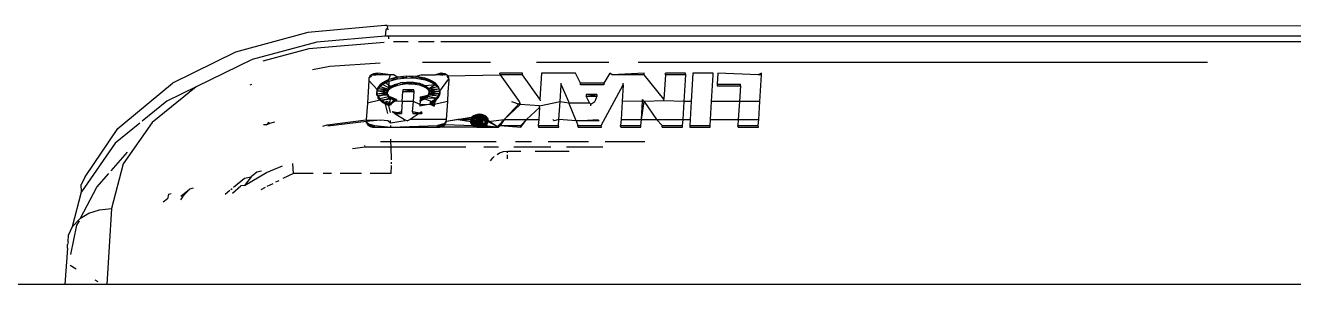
# Model space of a CAD drawing. Extents: x -4.2 to 4.2, y -5.7 to 5.7.
# Drawn here: x -1.42321 to -1.39938, y 3.98317 to 3.98804 of the extents above; entities that cross this region are included whole.
import ezdxf

# ---------------------------------------------------------------- set-up
doc = ezdxf.new("R2010")
doc.units = 0
doc.layers.get('0').update_dxf_attribs({"linetype": 'CONTINUOUS'})

msp = doc.modelspace()

# ---------------------------------------------------------------- linework, layer by layer
for p, q in [((-1.417901, 3.987905), (-1.41926, 3.987535)), ((-1.416456, 3.988036), (-1.417901, 3.987905)), ((-1.416448, 3.987832), (-1.417734, 3.987721)), ((-1.416411, 3.988037), (-1.416456, 3.988036)), ((-1.416437, 3.987956), (-1.416448, 3.987832)), ((-1.41638, 3.987832), (-1.416448, 3.987832)), ((-1.416397, 3.987987), (-1.416437, 3.987956)), ((-1.416397, 3.987987), (-1.416411, 3.988037)), ((-1.416411, 3.988037), (-1.38377, 3.988026)), ((-1.416393, 3.987956), (-1.416397, 3.987987)), ((-1.416376, 3.987782), (-1.41638, 3.987832)), ((-1.383792, 3.987832), (-1.41638, 3.987832)), ((-1.417734, 3.987721), (-1.418945, 3.987398)), ((-1.417884, 3.987595), (-1.418747, 3.987365)), ((-1.416469, 3.987716), (-1.417884, 3.987595)), ((-1.416013, 3.987725), (-1.416293, 3.987725)), ((-1.415524, 3.987725), (-1.415823, 3.987725)), ((-1.387571, 3.987725), (-1.415403, 3.987725)), ((-1.41926, 3.987535), (-1.42044, 3.986951)), ((-1.418945, 3.987398), (-1.42, 3.986885)), ((-1.415745, 3.987346), (-1.414471, 3.987346)), ((-1.413607, 3.987346), (-1.412244, 3.987346)), ((-1.411693, 3.987346), (-1.400995, 3.987346)), ((-1.417812, 3.987209), (-1.417486, 3.987273)), ((-1.417486, 3.987273), (-1.416542, 3.987333)), ((-1.416703, 3.987109), (-1.41673, 3.987087)), ((-1.416668, 3.987125), (-1.416703, 3.987109)), ((-1.416703, 3.987109), (-1.416627, 3.987105)), ((-1.416668, 3.987125), (-1.416586, 3.98714)), ((-1.416629, 3.987136), (-1.416668, 3.987125)), ((-1.416627, 3.987105), (-1.416668, 3.987125)), ((-1.416586, 3.98714), (-1.416629, 3.987136)), ((-1.416585, 3.987109), (-1.416629, 3.987136)), ((-1.416627, 3.987105), (-1.416629, 3.987136)), ((-1.416627, 3.987105), (-1.416586, 3.98714)), ((-1.416585, 3.987109), (-1.416627, 3.987105)), ((-1.416585, 3.987109), (-1.416586, 3.98714)), ((-1.416349, 3.987109), (-1.416586, 3.98714)), ((-1.416349, 3.987109), (-1.416585, 3.987109)), ((-1.416376, 3.98702), (-1.416349, 3.987109)), ((-1.416283, 3.987109), (-1.416349, 3.987109)), ((-1.416219, 3.987065), (-1.416283, 3.987109)), ((-1.415761, 3.987109), (-1.415864, 3.987078)), ((-1.415761, 3.987109), (-1.415501, 3.987109)), ((-1.415404, 3.98714), (-1.415501, 3.987109)), ((-1.415403, 3.987109), (-1.415501, 3.987109)), ((-1.415403, 3.987109), (-1.415404, 3.98714)), ((-1.415361, 3.987105), (-1.415404, 3.98714)), ((-1.415324, 3.987125), (-1.415404, 3.98714)), ((-1.415363, 3.987136), (-1.415404, 3.98714)), ((-1.415361, 3.987105), (-1.415404, 3.98714)), ((-1.415403, 3.987109), (-1.415361, 3.987105)), ((-1.415361, 3.987105), (-1.415403, 3.987109)), ((-1.415324, 3.987125), (-1.415363, 3.987136)), ((-1.41533, 3.987103), (-1.415363, 3.987136)), ((-1.415361, 3.987105), (-1.415363, 3.987136)), ((-1.415292, 3.987109), (-1.415361, 3.987105)), ((-1.415292, 3.987109), (-1.415324, 3.987125)), ((-1.415267, 3.987087), (-1.415292, 3.987109)), ((-1.415267, 3.987087), (-1.414288, 3.987109)), ((-1.41387, 3.98714), (-1.41429, 3.98714)), ((-1.414288, 3.987109), (-1.41429, 3.98714)), ((-1.413869, 3.987109), (-1.414288, 3.987109)), ((-1.414288, 3.987109), (-1.41393, 3.986605)), ((-1.413869, 3.987109), (-1.41387, 3.98714)), ((-1.41354, 3.986649), (-1.413869, 3.987109)), ((-1.41351, 3.98714), (-1.41354, 3.986649)), ((-1.412869, 3.98714), (-1.41351, 3.98714)), ((-1.412777, 3.986953), (-1.412869, 3.98714)), ((-1.412224, 3.98714), (-1.412338, 3.986953)), ((-1.412183, 3.987109), (-1.412224, 3.98714)), ((-1.411582, 3.98714), (-1.412183, 3.987109)), ((-1.41158, 3.987109), (-1.412183, 3.987109)), ((-1.41158, 3.987109), (-1.411582, 3.98714)), ((-1.411213, 3.986649), (-1.41158, 3.987109)), ((-1.411181, 3.987109), (-1.411213, 3.986649)), ((-1.410802, 3.98714), (-1.411183, 3.98714)), ((-1.411181, 3.987109), (-1.411183, 3.98714)), ((-1.4108, 3.987109), (-1.411181, 3.987109)), ((-1.410831, 3.986605), (-1.4108, 3.987109)), ((-1.4108, 3.987109), (-1.410802, 3.98714)), ((-1.410665, 3.98714), (-1.410697, 3.986605)), ((-1.410283, 3.98714), (-1.410665, 3.98714)), ((-1.410316, 3.986605), (-1.410282, 3.987109)), ((-1.410282, 3.987109), (-1.410283, 3.98714)), ((-1.410198, 3.98714), (-1.41021, 3.986934)), ((-1.409437, 3.987109), (-1.410198, 3.98714)), ((-1.409378, 3.98714), (-1.409437, 3.987109)), ((-1.409376, 3.987109), (-1.409437, 3.987109)), ((-1.409407, 3.986605), (-1.409376, 3.987109)), ((-1.409376, 3.987109), (-1.409378, 3.98714)), ((-1.42136, 3.986193), (-1.42044, 3.986951)), ((-1.42, 3.986885), (-1.420827, 3.986215)), ((-1.42, 3.986885), (-1.420551, 3.986611)), ((-1.418984, 3.986922), (-1.418955, 3.986932)), ((-1.416753, 3.987003), (-1.416779, 3.986574)), ((-1.416748, 3.987061), (-1.416755, 3.987034)), ((-1.416755, 3.987034), (-1.416753, 3.987003)), ((-1.4166, 3.986832), (-1.416753, 3.987003)), ((-1.41673, 3.987087), (-1.416748, 3.987061)), ((-1.416701, 3.987078), (-1.416748, 3.987061)), ((-1.416746, 3.98703), (-1.416748, 3.987061)), ((-1.416701, 3.987078), (-1.41673, 3.987087)), ((-1.416728, 3.987056), (-1.41673, 3.987087)), ((-1.416579, 3.986875), (-1.4166, 3.986832)), ((-1.416546, 3.986916), (-1.416579, 3.986875)), ((-1.416544, 3.986885), (-1.416579, 3.986875)), ((-1.416578, 3.986844), (-1.416579, 3.986875)), ((-1.416578, 3.986844), (-1.416544, 3.986885)), ((-1.4165, 3.986955), (-1.416546, 3.986916)), ((-1.416498, 3.986924), (-1.416546, 3.986916)), ((-1.416544, 3.986885), (-1.416546, 3.986916)), ((-1.416544, 3.986885), (-1.416498, 3.986924)), ((-1.416396, 3.986836), (-1.416544, 3.986885)), ((-1.416443, 3.98699), (-1.4165, 3.986955)), ((-1.416441, 3.986959), (-1.4165, 3.986955)), ((-1.416498, 3.986924), (-1.4165, 3.986955)), ((-1.416498, 3.986924), (-1.416441, 3.986959)), ((-1.416376, 3.986862), (-1.416498, 3.986924)), ((-1.416376, 3.98702), (-1.416443, 3.98699)), ((-1.416441, 3.986959), (-1.416443, 3.98699)), ((-1.416374, 3.986989), (-1.416443, 3.98699)), ((-1.416441, 3.986959), (-1.416374, 3.986989)), ((-1.416347, 3.986887), (-1.416441, 3.986959)), ((-1.416219, 3.987065), (-1.416376, 3.98702)), ((-1.416217, 3.987034), (-1.416376, 3.98702)), ((-1.416374, 3.986989), (-1.416376, 3.98702)), ((-1.416374, 3.986989), (-1.416376, 3.98702)), ((-1.416376, 3.986862), (-1.416374, 3.986989)), ((-1.416376, 3.986862), (-1.416347, 3.986887)), ((-1.416308, 3.986878), (-1.416376, 3.986862)), ((-1.416374, 3.986989), (-1.416217, 3.987034)), ((-1.416374, 3.986831), (-1.416347, 3.986887)), ((-1.416347, 3.986887), (-1.41631, 3.986909)), ((-1.416308, 3.986878), (-1.416347, 3.986887)), ((-1.416345, 3.986856), (-1.416347, 3.986887)), ((-1.416345, 3.986856), (-1.41631, 3.986909)), ((-1.416345, 3.986856), (-1.416308, 3.986878)), ((-1.41631, 3.986909), (-1.416266, 3.986929)), ((-1.416308, 3.986878), (-1.41631, 3.986909)), ((-1.416308, 3.986878), (-1.416266, 3.986929)), ((-1.416264, 3.986898), (-1.416308, 3.986878)), ((-1.416308, 3.986878), (-1.416264, 3.986898)), ((-1.416266, 3.986929), (-1.416161, 3.986958)), ((-1.416264, 3.986898), (-1.416266, 3.986929)), ((-1.416264, 3.986898), (-1.416207, 3.986931)), ((-1.416264, 3.986898), (-1.416159, 3.986927)), ((-1.416043, 3.987085), (-1.416219, 3.987065)), ((-1.416217, 3.987034), (-1.416219, 3.987065)), ((-1.416041, 3.987054), (-1.416219, 3.987065)), ((-1.416217, 3.987034), (-1.416041, 3.987054)), ((-1.416161, 3.986958), (-1.416042, 3.986972)), ((-1.415921, 3.986969), (-1.416161, 3.986958)), ((-1.416072, 3.986937), (-1.416161, 3.986958)), ((-1.416159, 3.986927), (-1.416072, 3.986937)), ((-1.416084, 3.986956), (-1.416042, 3.986972)), ((-1.416008, 3.98694), (-1.416072, 3.986937)), ((-1.415864, 3.987078), (-1.416043, 3.987085)), ((-1.416041, 3.987054), (-1.416043, 3.987085)), ((-1.415863, 3.987048), (-1.416043, 3.987085)), ((-1.416042, 3.986972), (-1.415921, 3.986969)), ((-1.416041, 3.987054), (-1.415863, 3.987048)), ((-1.416008, 3.98694), (-1.415919, 3.986938)), ((-1.415986, 3.986953), (-1.415921, 3.986969)), ((-1.415921, 3.986969), (-1.415808, 3.986949)), ((-1.415808, 3.986949), (-1.415919, 3.986938)), ((-1.415919, 3.986938), (-1.415808, 3.986949)), ((-1.415919, 3.986938), (-1.415806, 3.986918)), ((-1.4157, 3.987046), (-1.415864, 3.987078)), ((-1.415863, 3.987048), (-1.415864, 3.987078)), ((-1.415698, 3.987015), (-1.415864, 3.987078)), ((-1.415863, 3.987048), (-1.415698, 3.987015)), ((-1.415808, 3.986949), (-1.415759, 3.986934)), ((-1.415806, 3.986918), (-1.415808, 3.986949)), ((-1.415806, 3.986918), (-1.415759, 3.986934)), ((-1.415806, 3.986918), (-1.415759, 3.986934)), ((-1.415806, 3.986918), (-1.415757, 3.986903)), ((-1.415759, 3.986934), (-1.415715, 3.986915)), ((-1.415759, 3.986934), (-1.415713, 3.986884)), ((-1.415757, 3.986903), (-1.415759, 3.986934)), ((-1.415757, 3.986903), (-1.415509, 3.986925)), ((-1.415757, 3.986903), (-1.415715, 3.986915)), ((-1.415757, 3.986903), (-1.415713, 3.986884)), ((-1.415715, 3.986915), (-1.415679, 3.986893)), ((-1.415713, 3.986884), (-1.415715, 3.986915)), ((-1.415713, 3.986884), (-1.415679, 3.986893)), ((-1.415713, 3.986884), (-1.415677, 3.986863)), ((-1.415713, 3.986884), (-1.415677, 3.986863)), ((-1.415627, 3.987021), (-1.4157, 3.987046)), ((-1.415698, 3.987015), (-1.4157, 3.987046)), ((-1.415625, 3.98699), (-1.4157, 3.987046)), ((-1.415698, 3.987015), (-1.415625, 3.98699)), ((-1.415679, 3.986893), (-1.41565, 3.986869)), ((-1.415677, 3.986863), (-1.415679, 3.986893)), ((-1.415677, 3.986863), (-1.41565, 3.986869)), ((-1.415677, 3.986863), (-1.415631, 3.986843)), ((-1.415677, 3.986863), (-1.415649, 3.986839)), ((-1.41565, 3.986869), (-1.415631, 3.986843)), ((-1.415649, 3.986839), (-1.41565, 3.986869)), ((-1.415631, 3.986843), (-1.415509, 3.986925)), ((-1.415631, 3.986843), (-1.415467, 3.986887)), ((-1.415564, 3.986991), (-1.415627, 3.987021)), ((-1.415625, 3.98699), (-1.415627, 3.987021)), ((-1.415562, 3.98696), (-1.415627, 3.987021)), ((-1.415625, 3.98699), (-1.415562, 3.98696)), ((-1.41551, 3.986956), (-1.415564, 3.986991)), ((-1.415562, 3.98696), (-1.415564, 3.986991)), ((-1.415509, 3.986925), (-1.415564, 3.986991)), ((-1.415562, 3.98696), (-1.415509, 3.986925)), ((-1.415469, 3.986917), (-1.41551, 3.986956)), ((-1.415509, 3.986925), (-1.41551, 3.986956)), ((-1.415467, 3.986887), (-1.41551, 3.986956)), ((-1.415509, 3.986925), (-1.415467, 3.986887)), ((-1.41544, 3.986876), (-1.415469, 3.986917)), ((-1.415467, 3.986887), (-1.415469, 3.986917)), ((-1.415438, 3.986845), (-1.415469, 3.986917)), ((-1.415467, 3.986887), (-1.415438, 3.986845)), ((-1.415438, 3.986845), (-1.41544, 3.986876)), ((-1.415438, 3.986845), (-1.41544, 3.986876)), ((-1.415422, 3.986802), (-1.41544, 3.986876)), ((-1.415422, 3.986802), (-1.415249, 3.987034)), ((-1.415265, 3.987056), (-1.41528, 3.987085)), ((-1.415253, 3.987061), (-1.415267, 3.987087)), ((-1.415251, 3.98703), (-1.415267, 3.987087)), ((-1.415265, 3.987056), (-1.415267, 3.987087)), ((-1.415262, 3.986791), (-1.415247, 3.987003)), ((-1.415249, 3.987034), (-1.415253, 3.987061)), ((-1.415247, 3.987003), (-1.415253, 3.987061)), ((-1.415251, 3.98703), (-1.415253, 3.987061)), ((-1.415247, 3.987003), (-1.415249, 3.987034)), ((-1.413162, 3.986605), (-1.413139, 3.986921)), ((-1.413139, 3.986921), (-1.413141, 3.986952)), ((-1.413139, 3.986921), (-1.413004, 3.986605)), ((-1.412338, 3.986953), (-1.412777, 3.986953)), ((-1.412775, 3.986922), (-1.412777, 3.986953)), ((-1.412337, 3.986922), (-1.412775, 3.986922)), ((-1.412387, 3.986155), (-1.411974, 3.986921)), ((-1.412338, 3.986953), (-1.412337, 3.986922)), ((-1.411974, 3.986921), (-1.411993, 3.986605)), ((-1.411974, 3.986921), (-1.411975, 3.986952)), ((-1.41021, 3.986934), (-1.409772, 3.986934)), ((-1.41021, 3.986934), (-1.410208, 3.986904)), ((-1.410208, 3.986904), (-1.40977, 3.986904)), ((-1.40977, 3.986904), (-1.409792, 3.986605)), ((-1.40977, 3.986904), (-1.409772, 3.986934)), ((-1.416546, 3.98663), (-1.416779, 3.986574)), ((-1.416606, 3.986757), (-1.416607, 3.986787)), ((-1.416607, 3.986787), (-1.416601, 3.986744)), ((-1.416601, 3.986744), (-1.416598, 3.986801)), ((-1.416405, 3.986778), (-1.416601, 3.986744)), ((-1.416407, 3.986751), (-1.416601, 3.986744)), ((-1.416601, 3.986744), (-1.416581, 3.986701)), ((-1.416599, 3.986713), (-1.416601, 3.986744)), ((-1.416578, 3.986844), (-1.4166, 3.986832)), ((-1.4166, 3.986832), (-1.416598, 3.986801)), ((-1.416598, 3.986801), (-1.4166, 3.986832)), ((-1.4164, 3.986724), (-1.416599, 3.986713)), ((-1.416598, 3.986801), (-1.416578, 3.986844)), ((-1.416394, 3.986805), (-1.416598, 3.986801)), ((-1.416405, 3.986778), (-1.416598, 3.986801)), ((-1.416407, 3.986751), (-1.416581, 3.986701)), ((-1.416581, 3.986701), (-1.416548, 3.98666)), ((-1.416579, 3.98667), (-1.416581, 3.986701)), ((-1.416579, 3.98667), (-1.416581, 3.986701)), ((-1.416546, 3.98663), (-1.416579, 3.98667)), ((-1.416548, 3.98666), (-1.416579, 3.98667)), ((-1.416579, 3.98667), (-1.416548, 3.98666)), ((-1.416394, 3.986805), (-1.416578, 3.986844)), ((-1.416374, 3.986831), (-1.416578, 3.986844)), ((-1.416383, 3.986697), (-1.416548, 3.98666)), ((-1.416548, 3.98666), (-1.416503, 3.986623)), ((-1.416546, 3.98663), (-1.416548, 3.98666)), ((-1.416323, 3.98665), (-1.416546, 3.98663)), ((-1.416501, 3.986592), (-1.416546, 3.98663)), ((-1.416503, 3.986623), (-1.416546, 3.98663)), ((-1.416546, 3.98663), (-1.416503, 3.986623)), ((-1.416357, 3.986673), (-1.416503, 3.986623)), ((-1.416407, 3.986751), (-1.416409, 3.986781)), ((-1.4164, 3.986724), (-1.416409, 3.986781)), ((-1.416405, 3.986778), (-1.416407, 3.986809)), ((-1.416407, 3.986751), (-1.416407, 3.986809)), ((-1.416407, 3.986751), (-1.416405, 3.986778)), ((-1.416407, 3.986751), (-1.416405, 3.986778)), ((-1.416385, 3.986728), (-1.416407, 3.986751)), ((-1.416383, 3.986697), (-1.416407, 3.986751)), ((-1.4164, 3.986724), (-1.416407, 3.986751)), ((-1.416405, 3.986778), (-1.416396, 3.986836)), ((-1.416405, 3.986778), (-1.416394, 3.986805)), ((-1.416405, 3.986778), (-1.416394, 3.986805)), ((-1.4164, 3.986724), (-1.416402, 3.986754)), ((-1.416383, 3.986697), (-1.416402, 3.986754)), ((-1.416383, 3.986697), (-1.4164, 3.986724)), ((-1.416396, 3.986836), (-1.416376, 3.986862)), ((-1.416345, 3.986856), (-1.416396, 3.986836)), ((-1.416394, 3.986805), (-1.416396, 3.986836)), ((-1.416394, 3.986805), (-1.416396, 3.986836)), ((-1.416394, 3.986805), (-1.416376, 3.986862)), ((-1.416394, 3.986805), (-1.416374, 3.986831)), ((-1.416383, 3.986697), (-1.416385, 3.986728)), ((-1.416383, 3.986697), (-1.416385, 3.986728)), ((-1.416357, 3.986673), (-1.416385, 3.986728)), ((-1.416325, 3.986681), (-1.416383, 3.986697)), ((-1.41635, 3.98663), (-1.416383, 3.986697)), ((-1.416357, 3.986673), (-1.416383, 3.986697)), ((-1.41638, 3.986561), (-1.41635, 3.98663)), ((-1.416379, 3.98653), (-1.416236, 3.986645)), ((-1.416374, 3.986831), (-1.416376, 3.986862)), ((-1.416374, 3.986831), (-1.416345, 3.986856)), ((-1.416357, 3.986673), (-1.416359, 3.986703)), ((-1.416323, 3.98665), (-1.416359, 3.986703)), ((-1.416323, 3.98665), (-1.416357, 3.986673)), ((-1.416284, 3.986661), (-1.416325, 3.986681)), ((-1.416323, 3.98665), (-1.416325, 3.986681)), ((-1.416282, 3.986631), (-1.416325, 3.986681)), ((-1.416282, 3.986631), (-1.416323, 3.98665)), ((-1.416304, 3.986605), (-1.416282, 3.986631)), ((-1.416236, 3.986645), (-1.416284, 3.986661)), ((-1.416282, 3.986631), (-1.416284, 3.986661)), ((-1.416234, 3.986614), (-1.416284, 3.986661)), ((-1.416282, 3.986631), (-1.416236, 3.986645)), ((-1.416234, 3.986614), (-1.416282, 3.986631)), ((-1.416236, 3.986645), (-1.416234, 3.986614)), ((-1.416128, 3.986605), (-1.416116, 3.986796)), ((-1.416118, 3.986827), (-1.416116, 3.986796)), ((-1.415906, 3.986827), (-1.416118, 3.986827)), ((-1.415904, 3.986796), (-1.416118, 3.986827)), ((-1.416116, 3.986796), (-1.415904, 3.986796)), ((-1.415916, 3.986605), (-1.415904, 3.986796)), ((-1.415904, 3.986796), (-1.415906, 3.986827)), ((-1.41579, 3.986605), (-1.415786, 3.986657)), ((-1.415746, 3.986636), (-1.41579, 3.986605)), ((-1.415788, 3.986688), (-1.415626, 3.986731)), ((-1.415671, 3.98671), (-1.415788, 3.986688)), ((-1.415788, 3.986688), (-1.415786, 3.986657)), ((-1.415788, 3.986688), (-1.415746, 3.986636)), ((-1.415746, 3.986636), (-1.415788, 3.986688)), ((-1.415748, 3.986667), (-1.415788, 3.986688)), ((-1.415706, 3.986687), (-1.415788, 3.986688)), ((-1.415786, 3.986657), (-1.415746, 3.986636)), ((-1.415706, 3.986687), (-1.415748, 3.986667)), ((-1.415746, 3.986636), (-1.415748, 3.986667)), ((-1.415704, 3.986656), (-1.415748, 3.986667)), ((-1.415746, 3.986636), (-1.415704, 3.986656)), ((-1.415704, 3.986656), (-1.415746, 3.986636)), ((-1.415671, 3.98671), (-1.415706, 3.986687)), ((-1.415704, 3.986656), (-1.415706, 3.986687)), ((-1.415669, 3.986679), (-1.415706, 3.986687)), ((-1.415669, 3.986679), (-1.415704, 3.986656)), ((-1.415704, 3.986656), (-1.415542, 3.986593)), ((-1.415645, 3.986735), (-1.415671, 3.98671)), ((-1.415669, 3.986679), (-1.415671, 3.98671)), ((-1.415643, 3.986705), (-1.415671, 3.98671)), ((-1.415643, 3.986705), (-1.415669, 3.986679)), ((-1.415669, 3.986679), (-1.415455, 3.986672)), ((-1.415649, 3.986839), (-1.415438, 3.986845)), ((-1.415649, 3.986839), (-1.415629, 3.986813)), ((-1.415643, 3.986705), (-1.415645, 3.986735)), ((-1.415626, 3.986731), (-1.415643, 3.986705)), ((-1.415643, 3.986705), (-1.415455, 3.986672)), ((-1.415631, 3.986843), (-1.415629, 3.986813)), ((-1.415629, 3.986813), (-1.415631, 3.986843)), ((-1.415629, 3.986813), (-1.415438, 3.986845)), ((-1.415629, 3.986813), (-1.415422, 3.986802)), ((-1.415629, 3.986813), (-1.415618, 3.986786)), ((-1.415629, 3.986813), (-1.415618, 3.986786)), ((-1.415618, 3.986786), (-1.415627, 3.986762)), ((-1.415627, 3.986762), (-1.415626, 3.986731)), ((-1.415626, 3.986731), (-1.415627, 3.986762)), ((-1.415626, 3.986731), (-1.415419, 3.986758)), ((-1.415617, 3.986758), (-1.415626, 3.986731)), ((-1.415626, 3.986731), (-1.415431, 3.986714)), ((-1.415618, 3.986786), (-1.41562, 3.986817)), ((-1.415617, 3.986758), (-1.415619, 3.986789)), ((-1.415618, 3.986786), (-1.415422, 3.986802)), ((-1.415618, 3.986786), (-1.415419, 3.986758)), ((-1.415618, 3.986786), (-1.415617, 3.986758)), ((-1.415617, 3.986758), (-1.415419, 3.986758)), ((-1.415604, 3.98659), (-1.415544, 3.986624)), ((-1.415602, 3.98656), (-1.415544, 3.986624)), ((-1.415544, 3.986624), (-1.415495, 3.986662)), ((-1.415542, 3.986593), (-1.415544, 3.986624)), ((-1.415544, 3.986624), (-1.415526, 3.986549)), ((-1.415542, 3.986593), (-1.415495, 3.986662)), ((-1.415493, 3.986631), (-1.415542, 3.986593)), ((-1.415495, 3.986662), (-1.415526, 3.986549)), ((-1.415493, 3.986631), (-1.415501, 3.986605)), ((-1.415495, 3.986662), (-1.415457, 3.986702)), ((-1.415493, 3.986631), (-1.415495, 3.986662)), ((-1.415493, 3.986631), (-1.415457, 3.986702)), ((-1.415455, 3.986672), (-1.415493, 3.986631)), ((-1.415457, 3.986702), (-1.415419, 3.986758)), ((-1.415457, 3.986702), (-1.415455, 3.986672)), ((-1.415455, 3.986672), (-1.415457, 3.986702)), ((-1.415455, 3.986672), (-1.415433, 3.986745)), ((-1.415431, 3.986714), (-1.415455, 3.986672)), ((-1.415438, 3.986845), (-1.415422, 3.986802)), ((-1.415433, 3.986745), (-1.415421, 3.986789)), ((-1.415431, 3.986714), (-1.415433, 3.986745)), ((-1.415431, 3.986714), (-1.415421, 3.986789)), ((-1.415419, 3.986758), (-1.415431, 3.986714)), ((-1.415422, 3.986802), (-1.415424, 3.986833)), ((-1.415419, 3.986758), (-1.415424, 3.986833)), ((-1.415422, 3.986802), (-1.415419, 3.986758)), ((-1.415419, 3.986758), (-1.415421, 3.986789)), ((-1.415271, 3.986605), (-1.415262, 3.986791)), ((-1.41354, 3.986649), (-1.413538, 3.986618)), ((-1.412671, 3.986737), (-1.412669, 3.986706)), ((-1.412471, 3.986737), (-1.412671, 3.986737)), ((-1.41247, 3.986706), (-1.412671, 3.986737)), ((-1.412669, 3.986706), (-1.41247, 3.986706)), ((-1.412607, 3.98658), (-1.412669, 3.986706)), ((-1.41247, 3.986706), (-1.412509, 3.986605)), ((-1.412471, 3.986737), (-1.41247, 3.986706)), ((-1.411611, 3.986615), (-1.411613, 3.986646)), ((-1.411582, 3.986605), (-1.411613, 3.986646)), ((-1.411211, 3.986618), (-1.411213, 3.986649)), ((-1.420551, 3.986611), (-1.42101, 3.986239)), ((-1.416779, 3.986574), (-1.416802, 3.986261)), ((-1.416503, 3.986623), (-1.416447, 3.986589)), ((-1.416501, 3.986592), (-1.416503, 3.986623)), ((-1.416445, 3.986559), (-1.416501, 3.986592)), ((-1.416447, 3.986589), (-1.416501, 3.986592)), ((-1.416501, 3.986592), (-1.416447, 3.986589)), ((-1.416417, 3.986605), (-1.416447, 3.986589)), ((-1.416447, 3.986589), (-1.41638, 3.986561)), ((-1.416445, 3.986559), (-1.416447, 3.986589)), ((-1.416417, 3.986605), (-1.416445, 3.986559)), ((-1.416445, 3.986559), (-1.41638, 3.986561)), ((-1.416379, 3.98653), (-1.416445, 3.986559)), ((-1.416445, 3.986559), (-1.416403, 3.986384)), ((-1.41635, 3.986579), (-1.416417, 3.986605)), ((-1.41638, 3.986561), (-1.41635, 3.986579)), ((-1.416379, 3.98653), (-1.41638, 3.986561)), ((-1.41638, 3.986561), (-1.416379, 3.98653)), ((-1.416349, 3.986547), (-1.416379, 3.98653)), ((-1.416347, 3.986401), (-1.416379, 3.98653)), ((-1.41635, 3.986579), (-1.416304, 3.986605)), ((-1.416304, 3.986605), (-1.416349, 3.986547)), ((-1.416264, 3.986381), (-1.416313, 3.986411)), ((-1.416141, 3.986381), (-1.416313, 3.986411)), ((-1.416234, 3.986614), (-1.416304, 3.986605)), ((-1.416143, 3.986411), (-1.416264, 3.986381)), ((-1.416128, 3.986605), (-1.416234, 3.986614)), ((-1.416128, 3.986605), (-1.416143, 3.986411)), ((-1.416143, 3.986411), (-1.416141, 3.986381)), ((-1.415916, 3.986605), (-1.416128, 3.986605)), ((-1.415931, 3.986411), (-1.415916, 3.986605)), ((-1.415931, 3.986411), (-1.41593, 3.986381)), ((-1.41581, 3.986381), (-1.415931, 3.986411)), ((-1.41576, 3.986381), (-1.415931, 3.986411)), ((-1.415797, 3.986549), (-1.415916, 3.986605)), ((-1.415762, 3.986411), (-1.41581, 3.986381)), ((-1.41579, 3.986605), (-1.415797, 3.986549)), ((-1.415797, 3.986549), (-1.415602, 3.98656)), ((-1.415797, 3.986549), (-1.415795, 3.986518)), ((-1.415602, 3.98656), (-1.415795, 3.986518)), ((-1.415762, 3.986411), (-1.41576, 3.986381)), ((-1.415524, 3.986518), (-1.415604, 3.98659)), ((-1.415604, 3.98659), (-1.415602, 3.98656)), ((-1.415526, 3.986549), (-1.415604, 3.98659)), ((-1.415542, 3.986593), (-1.415602, 3.98656)), ((-1.415602, 3.98656), (-1.415524, 3.986518)), ((-1.415602, 3.98656), (-1.415526, 3.986549)), ((-1.415501, 3.986605), (-1.415542, 3.986593)), ((-1.415542, 3.986593), (-1.415526, 3.986549)), ((-1.415271, 3.986605), (-1.415526, 3.986549)), ((-1.415526, 3.986549), (-1.415524, 3.986518)), ((-1.415292, 3.986267), (-1.415271, 3.986605)), ((-1.413915, 3.986582), (-1.414212, 3.986267)), ((-1.413913, 3.986551), (-1.414212, 3.986267)), ((-1.414071, 3.986605), (-1.413913, 3.986551)), ((-1.41393, 3.986605), (-1.413915, 3.986582)), ((-1.413915, 3.986582), (-1.413913, 3.986551)), ((-1.413548, 3.986527), (-1.413913, 3.986551)), ((-1.413792, 3.986267), (-1.41355, 3.986492)), ((-1.41355, 3.986492), (-1.413563, 3.986267)), ((-1.41355, 3.986492), (-1.413548, 3.986527)), ((-1.413548, 3.986527), (-1.413162, 3.986605)), ((-1.413182, 3.986267), (-1.413162, 3.986605)), ((-1.413162, 3.986605), (-1.412994, 3.98658)), ((-1.413004, 3.986605), (-1.412994, 3.98658)), ((-1.412994, 3.98658), (-1.412607, 3.98658)), ((-1.41286, 3.986242), (-1.412994, 3.98658)), ((-1.412607, 3.98658), (-1.412582, 3.986557)), ((-1.412582, 3.986557), (-1.412509, 3.986605)), ((-1.41258, 3.986526), (-1.412582, 3.986557)), ((-1.411993, 3.986605), (-1.412013, 3.986267)), ((-1.411611, 3.986615), (-1.411993, 3.986605)), ((-1.411632, 3.986267), (-1.411611, 3.986615)), ((-1.411632, 3.986267), (-1.411582, 3.986605)), ((-1.411582, 3.986605), (-1.411611, 3.986615)), ((-1.411211, 3.986618), (-1.411582, 3.986605)), ((-1.411582, 3.986605), (-1.411349, 3.986267)), ((-1.410831, 3.986605), (-1.411211, 3.986618)), ((-1.410851, 3.986267), (-1.410831, 3.986605)), ((-1.410697, 3.986605), (-1.410831, 3.986605)), ((-1.410697, 3.986605), (-1.410718, 3.986267)), ((-1.410336, 3.986267), (-1.410316, 3.986605)), ((-1.409792, 3.986605), (-1.410316, 3.986605)), ((-1.409792, 3.986605), (-1.409812, 3.986267)), ((-1.409407, 3.986605), (-1.409792, 3.986605)), ((-1.409427, 3.986267), (-1.409407, 3.986605)), ((-1.421054, 3.986203), (-1.421523, 3.985823)), ((-1.421469, 3.986098), (-1.42136, 3.986193)), ((-1.420827, 3.986215), (-1.421368, 3.985436)), ((-1.418676, 3.98617), (-1.418736, 3.986171)), ((-1.418635, 3.98622), (-1.418676, 3.98617)), ((-1.418676, 3.98617), (-1.418617, 3.986198)), ((-1.418617, 3.986198), (-1.418522, 3.986224)), ((-1.417621, 3.986147), (-1.417538, 3.986169)), ((-1.417538, 3.986169), (-1.416802, 3.986261)), ((-1.416798, 3.986233), (-1.417525, 3.986145)), ((-1.416802, 3.986261), (-1.416798, 3.986233)), ((-1.416802, 3.986261), (-1.416535, 3.986255)), ((-1.416535, 3.986255), (-1.416798, 3.986233)), ((-1.416798, 3.986233), (-1.416784, 3.986208)), ((-1.416796, 3.986202), (-1.416798, 3.986233)), ((-1.416784, 3.986208), (-1.416782, 3.986177)), ((-1.416784, 3.986208), (-1.416757, 3.986155)), ((-1.416784, 3.986208), (-1.416759, 3.986186)), ((-1.416782, 3.986177), (-1.416784, 3.986208)), ((-1.416782, 3.986177), (-1.416757, 3.986155)), ((-1.416759, 3.986186), (-1.416646, 3.986155)), ((-1.416759, 3.986186), (-1.416727, 3.986169)), ((-1.416757, 3.986155), (-1.416759, 3.986186)), ((-1.416757, 3.986155), (-1.416727, 3.986169)), ((-1.416757, 3.986155), (-1.416725, 3.986138)), ((-1.416727, 3.986169), (-1.416646, 3.986155)), ((-1.416727, 3.986169), (-1.416688, 3.986158)), ((-1.416725, 3.986138), (-1.416727, 3.986169)), ((-1.416725, 3.986138), (-1.416688, 3.986158)), ((-1.416688, 3.986158), (-1.416646, 3.986155)), ((-1.416686, 3.986127), (-1.416688, 3.986158)), ((-1.416686, 3.986127), (-1.416646, 3.986155)), ((-1.416686, 3.986127), (-1.416646, 3.986155)), ((-1.416645, 3.986124), (-1.416646, 3.986155)), ((-1.416646, 3.986155), (-1.416344, 3.986124)), ((-1.416398, 3.986242), (-1.416535, 3.986255)), ((-1.416345, 3.9862), (-1.416398, 3.986242)), ((-1.416345, 3.9862), (-1.416345, 3.986251)), ((-1.41607, 3.986242), (-1.416345, 3.9862)), ((-1.416344, 3.986124), (-1.416344, 3.986155)), ((-1.416344, 3.986124), (-1.415464, 3.986155)), ((-1.416264, 3.986381), (-1.416141, 3.986381)), ((-1.416264, 3.986381), (-1.416082, 3.986267)), ((-1.416082, 3.986267), (-1.416025, 3.986242)), ((-1.415977, 3.986267), (-1.416025, 3.986242)), ((-1.41581, 3.986381), (-1.415977, 3.986267)), ((-1.415292, 3.986267), (-1.415977, 3.986267)), ((-1.41593, 3.986381), (-1.41581, 3.986381)), ((-1.41581, 3.986381), (-1.41576, 3.986381)), ((-1.415348, 3.986186), (-1.415464, 3.986155)), ((-1.415382, 3.986169), (-1.415464, 3.986155)), ((-1.415464, 3.986155), (-1.415422, 3.986158)), ((-1.415462, 3.986124), (-1.415464, 3.986155)), ((-1.41542, 3.986127), (-1.415464, 3.986155)), ((-1.41542, 3.986127), (-1.415464, 3.986155)), ((-1.415422, 3.986158), (-1.415382, 3.986169)), ((-1.41542, 3.986127), (-1.415422, 3.986158)), ((-1.415381, 3.986138), (-1.415422, 3.986158)), ((-1.415382, 3.986169), (-1.415348, 3.986186)), ((-1.415381, 3.986138), (-1.415382, 3.986169)), ((-1.415346, 3.986155), (-1.415382, 3.986169)), ((-1.415381, 3.986138), (-1.415346, 3.986155)), ((-1.415348, 3.986186), (-1.415321, 3.986208)), ((-1.415346, 3.986155), (-1.415348, 3.986186)), ((-1.415319, 3.986177), (-1.415348, 3.986186)), ((-1.415321, 3.986208), (-1.415346, 3.986155)), ((-1.415346, 3.986155), (-1.415319, 3.986177)), ((-1.415321, 3.986208), (-1.415303, 3.986233)), ((-1.415319, 3.986177), (-1.415321, 3.986208)), ((-1.415319, 3.986177), (-1.415321, 3.986208)), ((-1.415319, 3.986177), (-1.414796, 3.986155)), ((-1.415303, 3.986233), (-1.415292, 3.986267)), ((-1.415226, 3.986242), (-1.415303, 3.986233)), ((-1.415301, 3.986202), (-1.415303, 3.986233)), ((-1.414753, 3.986322), (-1.415294, 3.98623)), ((-1.415083, 3.986267), (-1.415226, 3.986242)), ((-1.414814, 3.986283), (-1.415083, 3.986267)), ((-1.415083, 3.986267), (-1.414839, 3.98623)), ((-1.414832, 3.986257), (-1.415083, 3.986267)), ((-1.414834, 3.986288), (-1.414841, 3.986261)), ((-1.414807, 3.986283), (-1.414841, 3.986261)), ((-1.41481, 3.986238), (-1.414841, 3.986261)), ((-1.414841, 3.986261), (-1.414837, 3.986233)), ((-1.414841, 3.986261), (-1.414839, 3.98623)), ((-1.414832, 3.986257), (-1.414839, 3.98623)), ((-1.414839, 3.98623), (-1.414612, 3.986251)), ((-1.414839, 3.98623), (-1.414835, 3.986202)), ((-1.414837, 3.986233), (-1.414798, 3.986217)), ((-1.414837, 3.986233), (-1.414823, 3.986208)), ((-1.414835, 3.986202), (-1.414837, 3.986233)), ((-1.414835, 3.986202), (-1.414821, 3.986177)), ((-1.414816, 3.986314), (-1.414834, 3.986288)), ((-1.414834, 3.986288), (-1.414793, 3.986305)), ((-1.414834, 3.986288), (-1.414832, 3.986257)), ((-1.414787, 3.986305), (-1.414832, 3.986257)), ((-1.414814, 3.986283), (-1.414832, 3.986257)), ((-1.414823, 3.986208), (-1.414778, 3.986198)), ((-1.414823, 3.986208), (-1.414798, 3.986186)), ((-1.414823, 3.986208), (-1.414821, 3.986177)), ((-1.414821, 3.986177), (-1.414796, 3.986155)), ((-1.414789, 3.986336), (-1.414816, 3.986314)), ((-1.414816, 3.986314), (-1.41477, 3.986323)), ((-1.414816, 3.986314), (-1.414814, 3.986283)), ((-1.414816, 3.986314), (-1.414787, 3.986305)), ((-1.414787, 3.986305), (-1.414814, 3.986283)), ((-1.414813, 3.986261), (-1.414811, 3.98623)), ((-1.414813, 3.986261), (-1.414808, 3.986207)), ((-1.414807, 3.986283), (-1.414811, 3.98623)), ((-1.414734, 3.986226), (-1.414811, 3.98623)), ((-1.414716, 3.986218), (-1.414811, 3.98623)), ((-1.41481, 3.986238), (-1.414808, 3.986207)), ((-1.41481, 3.986238), (-1.414796, 3.986186)), ((-1.414808, 3.986207), (-1.414734, 3.986226)), ((-1.414749, 3.986209), (-1.414808, 3.986207)), ((-1.414793, 3.986305), (-1.414807, 3.986283)), ((-1.414806, 3.986253), (-1.414807, 3.986283)), ((-1.414793, 3.986305), (-1.414806, 3.986253)), ((-1.414791, 3.986274), (-1.414806, 3.986253)), ((-1.414806, 3.986253), (-1.414716, 3.986218)), ((-1.414798, 3.986217), (-1.414796, 3.986186)), ((-1.414798, 3.986217), (-1.414776, 3.986168)), ((-1.414798, 3.986217), (-1.414778, 3.986198)), ((-1.414798, 3.986186), (-1.414751, 3.986184)), ((-1.414798, 3.986186), (-1.414766, 3.986169)), ((-1.414798, 3.986186), (-1.414796, 3.986155)), ((-1.414796, 3.986186), (-1.414749, 3.986209)), ((-1.414725, 3.986192), (-1.414796, 3.986186)), ((-1.414747, 3.986192), (-1.414796, 3.986186)), ((-1.414796, 3.986186), (-1.414776, 3.986168)), ((-1.414766, 3.986169), (-1.414796, 3.986155)), ((-1.414796, 3.986155), (-1.414764, 3.986138)), ((-1.41477, 3.986323), (-1.414793, 3.986305)), ((-1.414793, 3.986305), (-1.414791, 3.986274)), ((-1.41477, 3.986323), (-1.414791, 3.986274)), ((-1.414768, 3.986292), (-1.414791, 3.986274)), ((-1.414791, 3.986274), (-1.414748, 3.986286)), ((-1.414791, 3.986274), (-1.414716, 3.986218)), ((-1.414754, 3.986352), (-1.414789, 3.986336)), ((-1.414789, 3.986336), (-1.414741, 3.986337)), ((-1.414789, 3.986336), (-1.414787, 3.986305)), ((-1.414789, 3.986336), (-1.414753, 3.986322)), ((-1.414713, 3.986332), (-1.414787, 3.986305)), ((-1.414753, 3.986322), (-1.414787, 3.986305)), ((-1.414778, 3.986198), (-1.414776, 3.986168)), ((-1.414778, 3.986198), (-1.414749, 3.986154)), ((-1.414778, 3.986198), (-1.414751, 3.986184)), ((-1.414776, 3.986168), (-1.414725, 3.986192)), ((-1.414707, 3.986185), (-1.414776, 3.986168)), ((-1.414722, 3.986175), (-1.414776, 3.986168)), ((-1.414776, 3.986168), (-1.414749, 3.986154)), ((-1.414741, 3.986337), (-1.41477, 3.986323)), ((-1.41477, 3.986323), (-1.414768, 3.986292)), ((-1.414741, 3.986337), (-1.414768, 3.986292)), ((-1.41474, 3.986306), (-1.414768, 3.986292)), ((-1.414768, 3.986292), (-1.414723, 3.986286)), ((-1.414766, 3.986169), (-1.414719, 3.986176)), ((-1.414766, 3.986169), (-1.414727, 3.986158)), ((-1.414766, 3.986169), (-1.414764, 3.986138)), ((-1.414727, 3.986158), (-1.414764, 3.986138)), ((-1.414715, 3.986363), (-1.414754, 3.986352)), ((-1.414754, 3.986352), (-1.414709, 3.986346)), ((-1.414754, 3.986352), (-1.414753, 3.986322)), ((-1.414754, 3.986352), (-1.414713, 3.986332)), ((-1.414713, 3.986332), (-1.414753, 3.986322)), ((-1.414752, 3.98623), (-1.414725, 3.986244)), ((-1.414752, 3.98623), (-1.41472, 3.986218)), ((-1.414747, 3.986192), (-1.414752, 3.98623)), ((-1.414725, 3.986192), (-1.414752, 3.98623)), ((-1.414751, 3.986184), (-1.414749, 3.986154)), ((-1.414751, 3.986184), (-1.414717, 3.986145)), ((-1.414751, 3.986184), (-1.414719, 3.986176)), ((-1.41475, 3.986317), (-1.414699, 3.986266)), ((-1.41475, 3.986317), (-1.414721, 3.986261)), ((-1.414748, 3.986286), (-1.41475, 3.986317)), ((-1.414716, 3.986218), (-1.41475, 3.986317)), ((-1.414749, 3.986209), (-1.414747, 3.986247)), ((-1.414749, 3.986154), (-1.414707, 3.986185)), ((-1.414749, 3.986154), (-1.414717, 3.986145)), ((-1.414748, 3.986286), (-1.414725, 3.986317)), ((-1.414748, 3.986286), (-1.414716, 3.986218)), ((-1.414721, 3.986261), (-1.414747, 3.986247)), ((-1.414747, 3.986247), (-1.414707, 3.986252)), ((-1.414709, 3.986346), (-1.414741, 3.986337)), ((-1.414741, 3.986337), (-1.41474, 3.986306)), ((-1.414709, 3.986346), (-1.41474, 3.986306)), ((-1.414707, 3.986315), (-1.41474, 3.986306)), ((-1.414605, 3.986306), (-1.41474, 3.986306)), ((-1.41474, 3.986306), (-1.414632, 3.986286)), ((-1.41474, 3.986306), (-1.414723, 3.986286)), ((-1.414734, 3.986226), (-1.414721, 3.986261)), ((-1.41473, 3.98623), (-1.414725, 3.986192)), ((-1.414725, 3.986244), (-1.414728, 3.986206)), ((-1.414728, 3.986206), (-1.414636, 3.986221)), ((-1.414728, 3.986206), (-1.414638, 3.986185)), ((-1.414727, 3.986158), (-1.414684, 3.986173)), ((-1.414727, 3.986158), (-1.414685, 3.986155)), ((-1.414727, 3.986158), (-1.414725, 3.986127)), ((-1.414699, 3.986266), (-1.414725, 3.986317)), ((-1.414723, 3.986286), (-1.414725, 3.986317)), ((-1.414716, 3.986218), (-1.414725, 3.986244)), ((-1.414725, 3.986192), (-1.41472, 3.986218)), ((-1.414725, 3.986192), (-1.414638, 3.986185)), ((-1.414685, 3.986155), (-1.414725, 3.986127)), ((-1.414697, 3.986235), (-1.414723, 3.986286)), ((-1.414723, 3.986286), (-1.414699, 3.986266)), ((-1.414723, 3.986286), (-1.414632, 3.986286)), ((-1.414722, 3.986175), (-1.41472, 3.986218)), ((-1.414716, 3.986218), (-1.414721, 3.986261)), ((-1.41472, 3.986218), (-1.414707, 3.986185)), ((-1.41472, 3.986218), (-1.41464, 3.986215)), ((-1.414719, 3.986176), (-1.414717, 3.986145)), ((-1.414719, 3.986176), (-1.414682, 3.986142)), ((-1.414719, 3.986176), (-1.414684, 3.986173)), ((-1.414717, 3.986145), (-1.414707, 3.986185)), ((-1.414716, 3.986218), (-1.414707, 3.986252)), ((-1.414716, 3.986218), (-1.414636, 3.986221)), ((-1.414672, 3.986367), (-1.414715, 3.986363)), ((-1.414715, 3.986363), (-1.414674, 3.986349)), ((-1.414715, 3.986363), (-1.414713, 3.986332)), ((-1.414715, 3.986363), (-1.414671, 3.986336)), ((-1.414671, 3.986336), (-1.414713, 3.986332)), ((-1.414674, 3.986349), (-1.414709, 3.986346)), ((-1.414709, 3.986346), (-1.414707, 3.986315)), ((-1.414674, 3.986349), (-1.414707, 3.986315)), ((-1.414672, 3.986318), (-1.414707, 3.986315)), ((-1.414605, 3.986306), (-1.414707, 3.986315)), ((-1.414637, 3.986315), (-1.414707, 3.986315)), ((-1.414636, 3.986221), (-1.414707, 3.986252)), ((-1.414638, 3.986252), (-1.414707, 3.986252)), ((-1.414707, 3.986185), (-1.41464, 3.986215)), ((-1.414638, 3.986185), (-1.414707, 3.986185)), ((-1.414707, 3.986185), (-1.414617, 3.986172)), ((-1.414647, 3.986145), (-1.414707, 3.986185)), ((-1.414614, 3.986154), (-1.414707, 3.986185)), ((-1.414706, 3.986203), (-1.41464, 3.986215)), ((-1.414706, 3.986203), (-1.414619, 3.986203)), ((-1.414617, 3.986172), (-1.414706, 3.986203)), ((-1.414699, 3.986266), (-1.414638, 3.986252)), ((-1.414637, 3.986266), (-1.414699, 3.986266)), ((-1.414699, 3.986266), (-1.414697, 3.986235)), ((-1.414632, 3.986286), (-1.414697, 3.986235)), ((-1.414697, 3.986235), (-1.414637, 3.986266)), ((-1.414635, 3.986235), (-1.414697, 3.986235)), ((-1.414685, 3.986155), (-1.414643, 3.986158)), ((-1.414685, 3.986155), (-1.414683, 3.986124)), ((-1.414684, 3.986173), (-1.414649, 3.986176)), ((-1.414684, 3.986173), (-1.414682, 3.986142)), ((-1.414684, 3.986173), (-1.414647, 3.986145)), ((-1.414643, 3.986158), (-1.414684, 3.986173)), ((-1.414683, 3.986124), (-1.414617, 3.986172)), ((-1.414643, 3.986158), (-1.414683, 3.986124)), ((-1.414631, 3.986363), (-1.414674, 3.986349)), ((-1.414639, 3.986346), (-1.414674, 3.986349)), ((-1.414674, 3.986349), (-1.414672, 3.986318)), ((-1.414631, 3.986363), (-1.414672, 3.986367)), ((-1.414672, 3.986367), (-1.414671, 3.986336)), ((-1.414672, 3.986367), (-1.414629, 3.986332)), ((-1.414639, 3.986346), (-1.414672, 3.986318)), ((-1.414637, 3.986315), (-1.414672, 3.986318)), ((-1.414629, 3.986332), (-1.414671, 3.986336)), ((-1.414649, 3.986176), (-1.414616, 3.986184)), ((-1.414649, 3.986176), (-1.414647, 3.986145)), ((-1.414649, 3.986176), (-1.414614, 3.986154)), ((-1.414603, 3.986169), (-1.414649, 3.986176)), ((-1.414647, 3.986145), (-1.414614, 3.986154)), ((-1.414643, 3.986158), (-1.414603, 3.986169)), ((-1.414643, 3.986158), (-1.414641, 3.986127)), ((-1.414603, 3.986169), (-1.414641, 3.986127)), ((-1.41464, 3.986215), (-1.414638, 3.986252)), ((-1.41464, 3.986215), (-1.414638, 3.986185)), ((-1.414592, 3.986352), (-1.414639, 3.986346)), ((-1.414607, 3.986337), (-1.414639, 3.986346)), ((-1.414639, 3.986346), (-1.414637, 3.986315)), ((-1.414638, 3.986185), (-1.414638, 3.986252)), ((-1.414638, 3.986252), (-1.414636, 3.986221)), ((-1.414638, 3.986252), (-1.414619, 3.986203)), ((-1.414636, 3.986221), (-1.414638, 3.986185)), ((-1.414607, 3.986337), (-1.414637, 3.986315)), ((-1.414612, 3.986317), (-1.414637, 3.986266)), ((-1.414634, 3.986317), (-1.414637, 3.986266)), ((-1.414605, 3.986306), (-1.414637, 3.986315)), ((-1.414619, 3.986203), (-1.414637, 3.986266)), ((-1.414635, 3.986235), (-1.414637, 3.986266)), ((-1.414635, 3.986235), (-1.414634, 3.986317)), ((-1.414632, 3.986286), (-1.414635, 3.986235)), ((-1.414632, 3.986286), (-1.414634, 3.986317)), ((-1.414632, 3.986286), (-1.414612, 3.986317)), ((-1.414605, 3.986306), (-1.414632, 3.986286)), ((-1.414592, 3.986352), (-1.414631, 3.986363)), ((-1.414631, 3.986363), (-1.414629, 3.986332)), ((-1.414631, 3.986363), (-1.41459, 3.986322)), ((-1.41459, 3.986322), (-1.414629, 3.986332)), ((-1.414619, 3.986203), (-1.414612, 3.986317)), ((-1.41461, 3.986286), (-1.414619, 3.986203)), ((-1.414617, 3.986172), (-1.414619, 3.986203)), ((-1.414617, 3.986172), (-1.414612, 3.986251)), ((-1.414549, 3.986207), (-1.414617, 3.986172)), ((-1.414563, 3.986186), (-1.414617, 3.986172)), ((-1.414567, 3.986155), (-1.414617, 3.986172)), ((-1.414586, 3.986168), (-1.414617, 3.986172)), ((-1.414616, 3.986184), (-1.414588, 3.986198)), ((-1.414569, 3.986186), (-1.414616, 3.986184)), ((-1.414616, 3.986184), (-1.414614, 3.986154)), ((-1.414616, 3.986184), (-1.414586, 3.986168)), ((-1.414614, 3.986154), (-1.414586, 3.986168)), ((-1.41461, 3.986286), (-1.414612, 3.986317)), ((-1.414612, 3.986251), (-1.41461, 3.986286)), ((-1.414612, 3.986251), (-1.414543, 3.98623)), ((-1.414578, 3.986292), (-1.41461, 3.986286)), ((-1.414543, 3.98623), (-1.41461, 3.986286)), ((-1.414546, 3.986253), (-1.41461, 3.986286)), ((-1.414558, 3.986274), (-1.41461, 3.986286)), ((-1.41458, 3.986323), (-1.414607, 3.986337)), ((-1.414607, 3.986337), (-1.414605, 3.986306)), ((-1.41456, 3.986336), (-1.414607, 3.986337)), ((-1.41458, 3.986323), (-1.414605, 3.986306)), ((-1.414578, 3.986292), (-1.414605, 3.986306)), ((-1.414603, 3.986169), (-1.414569, 3.986186)), ((-1.414603, 3.986169), (-1.414602, 3.986138)), ((-1.414569, 3.986186), (-1.414602, 3.986138)), ((-1.414602, 3.986138), (-1.414567, 3.986155)), ((-1.41456, 3.986336), (-1.414592, 3.986352)), ((-1.414592, 3.986352), (-1.41459, 3.986322)), ((-1.414592, 3.986352), (-1.414558, 3.986305)), ((-1.414558, 3.986305), (-1.41459, 3.986322)), ((-1.414588, 3.986198), (-1.414565, 3.986217)), ((-1.414542, 3.986208), (-1.414588, 3.986198)), ((-1.414588, 3.986198), (-1.414586, 3.986168)), ((-1.414588, 3.986198), (-1.414563, 3.986186)), ((-1.414586, 3.986168), (-1.414563, 3.986186)), ((-1.41456, 3.986305), (-1.41458, 3.986323)), ((-1.41458, 3.986323), (-1.414578, 3.986292)), ((-1.414535, 3.986314), (-1.41458, 3.986323)), ((-1.414558, 3.986274), (-1.414578, 3.986292)), ((-1.414569, 3.986186), (-1.414542, 3.986208)), ((-1.414569, 3.986186), (-1.414567, 3.986155)), ((-1.414542, 3.986208), (-1.414567, 3.986155)), ((-1.414567, 3.986155), (-1.41454, 3.986177)), ((-1.414567, 3.986155), (-1.414316, 3.986124)), ((-1.414565, 3.986217), (-1.41455, 3.986238)), ((-1.414524, 3.986233), (-1.414565, 3.986217)), ((-1.414565, 3.986217), (-1.414563, 3.986186)), ((-1.414563, 3.986186), (-1.414549, 3.986207)), ((-1.414535, 3.986314), (-1.41456, 3.986336)), ((-1.41456, 3.986336), (-1.414558, 3.986305)), ((-1.41456, 3.986336), (-1.414533, 3.986283)), ((-1.41456, 3.986305), (-1.414558, 3.986274)), ((-1.414521, 3.986288), (-1.41456, 3.986305)), ((-1.414533, 3.986283), (-1.414558, 3.986305)), ((-1.414517, 3.986261), (-1.41455, 3.986238)), ((-1.41455, 3.986238), (-1.414549, 3.986207)), ((-1.414548, 3.986283), (-1.414546, 3.986253)), ((-1.414517, 3.986261), (-1.414548, 3.986283)), ((-1.414544, 3.986261), (-1.414543, 3.98623)), ((-1.414543, 3.98623), (-1.41454, 3.986177)), ((-1.414543, 3.98623), (-1.414515, 3.98623)), ((-1.414542, 3.986208), (-1.414524, 3.986233)), ((-1.414542, 3.986208), (-1.41454, 3.986177)), ((-1.414524, 3.986233), (-1.41454, 3.986177)), ((-1.41454, 3.986177), (-1.414522, 3.986202)), ((-1.414521, 3.986288), (-1.414535, 3.986314)), ((-1.414535, 3.986314), (-1.414533, 3.986283)), ((-1.414535, 3.986314), (-1.414519, 3.986257)), ((-1.414519, 3.986257), (-1.414533, 3.986283)), ((-1.414524, 3.986233), (-1.414517, 3.986261)), ((-1.414524, 3.986233), (-1.414522, 3.986202)), ((-1.414517, 3.986261), (-1.414522, 3.986202)), ((-1.414522, 3.986202), (-1.414515, 3.98623)), ((-1.414517, 3.986261), (-1.414521, 3.986288)), ((-1.414521, 3.986288), (-1.414519, 3.986257)), ((-1.414521, 3.986288), (-1.414515, 3.98623)), ((-1.414519, 3.986257), (-1.414316, 3.986124)), ((-1.414515, 3.98623), (-1.414519, 3.986257)), ((-1.414517, 3.986261), (-1.414515, 3.98623)), ((-1.414515, 3.98623), (-1.414212, 3.986267)), ((-1.414515, 3.98623), (-1.414316, 3.986124)), ((-1.414212, 3.986267), (-1.414318, 3.986155)), ((-1.414316, 3.986124), (-1.414318, 3.986155)), ((-1.414318, 3.986155), (-1.414287, 3.986155)), ((-1.414287, 3.986155), (-1.414316, 3.986124)), ((-1.414212, 3.986267), (-1.414287, 3.986155)), ((-1.414287, 3.986155), (-1.413899, 3.986155)), ((-1.414287, 3.986155), (-1.413897, 3.986124)), ((-1.414212, 3.986267), (-1.413792, 3.986267)), ((-1.413899, 3.986155), (-1.413792, 3.986267)), ((-1.413897, 3.986124), (-1.413899, 3.986155)), ((-1.413897, 3.986124), (-1.413792, 3.986267)), ((-1.413792, 3.986267), (-1.413563, 3.986267)), ((-1.413563, 3.986267), (-1.41357, 3.986155)), ((-1.41357, 3.986155), (-1.413189, 3.986155)), ((-1.41357, 3.986155), (-1.413568, 3.986124)), ((-1.413298, 3.986267), (-1.413273, 3.986242)), ((-1.413182, 3.986267), (-1.413273, 3.986242)), ((-1.413189, 3.986155), (-1.413182, 3.986267)), ((-1.413187, 3.986124), (-1.413189, 3.986155)), ((-1.41286, 3.986242), (-1.413182, 3.986267)), ((-1.41286, 3.986242), (-1.412442, 3.986267)), ((-1.412429, 3.986242), (-1.41286, 3.986242)), ((-1.41286, 3.986242), (-1.412826, 3.986155)), ((-1.412826, 3.986155), (-1.412387, 3.986155)), ((-1.412824, 3.986124), (-1.412826, 3.986155)), ((-1.412385, 3.986124), (-1.412387, 3.986155)), ((-1.412013, 3.986267), (-1.412024, 3.986155)), ((-1.412024, 3.986155), (-1.411643, 3.986155)), ((-1.412022, 3.986124), (-1.412024, 3.986155)), ((-1.412013, 3.986267), (-1.411632, 3.986267)), ((-1.411643, 3.986155), (-1.411632, 3.986267)), ((-1.411641, 3.986124), (-1.411643, 3.986155)), ((-1.411632, 3.986267), (-1.411349, 3.986267)), ((-1.411349, 3.986267), (-1.411243, 3.986155)), ((-1.411349, 3.986267), (-1.410851, 3.986267)), ((-1.411243, 3.986155), (-1.410862, 3.986155)), ((-1.411241, 3.986124), (-1.411243, 3.986155)), ((-1.410862, 3.986155), (-1.410851, 3.986267)), ((-1.41086, 3.986124), (-1.410862, 3.986155)), ((-1.410851, 3.986267), (-1.410718, 3.986267)), ((-1.410718, 3.986267), (-1.410724, 3.986155)), ((-1.410724, 3.986155), (-1.410343, 3.986155)), ((-1.410724, 3.986155), (-1.410722, 3.986124)), ((-1.410343, 3.986155), (-1.410336, 3.986267)), ((-1.410341, 3.986124), (-1.410343, 3.986155)), ((-1.410336, 3.986267), (-1.409812, 3.986267)), ((-1.409812, 3.986267), (-1.409819, 3.986155)), ((-1.409819, 3.986155), (-1.409438, 3.986155)), ((-1.409817, 3.986124), (-1.409819, 3.986155)), ((-1.409812, 3.986267), (-1.409427, 3.986267)), ((-1.409438, 3.986155), (-1.409427, 3.986267)), ((-1.409436, 3.986124), (-1.409438, 3.986155)), ((-1.422083, 3.985196), (-1.421469, 3.986098)), ((-1.416725, 3.986138), (-1.416686, 3.986127)), ((-1.416686, 3.986127), (-1.416645, 3.986124)), ((-1.416645, 3.986124), (-1.416344, 3.986124)), ((-1.416344, 3.986124), (-1.415462, 3.986124)), ((-1.41542, 3.986127), (-1.415462, 3.986124)), ((-1.415462, 3.986124), (-1.41542, 3.986127)), ((-1.414725, 3.986127), (-1.415462, 3.986124)), ((-1.41542, 3.986127), (-1.415381, 3.986138)), ((-1.414764, 3.986138), (-1.414725, 3.986127)), ((-1.414683, 3.986124), (-1.414725, 3.986127)), ((-1.414725, 3.986127), (-1.414683, 3.986124)), ((-1.414717, 3.986145), (-1.414647, 3.986145)), ((-1.414717, 3.986145), (-1.414682, 3.986142)), ((-1.414683, 3.986124), (-1.414641, 3.986127)), ((-1.414682, 3.986142), (-1.414647, 3.986145)), ((-1.414641, 3.986127), (-1.414602, 3.986138)), ((-1.414641, 3.986127), (-1.414316, 3.986124)), ((-1.414602, 3.986138), (-1.414316, 3.986124)), ((-1.413568, 3.986124), (-1.413187, 3.986124)), ((-1.412824, 3.986124), (-1.412385, 3.986124)), ((-1.412022, 3.986124), (-1.411641, 3.986124)), ((-1.411241, 3.986124), (-1.41086, 3.986124)), ((-1.410722, 3.986124), (-1.410341, 3.986124)), ((-1.409817, 3.986124), (-1.409436, 3.986124)), ((-1.421523, 3.985823), (-1.422155, 3.984913)), ((-1.417059, 3.985726), (-1.416822, 3.985758)), ((-1.416822, 3.985758), (-1.416831, 3.985783)), ((-1.416822, 3.985758), (-1.416336, 3.985758)), ((-1.416536, 3.985857), (-1.416339, 3.985857)), ((-1.416339, 3.985857), (-1.416341, 3.985898)), ((-1.416339, 3.985857), (-1.41436, 3.985857)), ((-1.416336, 3.985758), (-1.416339, 3.985857)), ((-1.416336, 3.985758), (-1.414929, 3.985758)), ((-1.416329, 3.985514), (-1.416336, 3.985758)), ((-1.414596, 3.985758), (-1.41432, 3.985758)), ((-1.414222, 3.985669), (-1.414144, 3.985678)), ((-1.414146, 3.985643), (-1.414144, 3.985678)), ((-1.414144, 3.985678), (-1.413899, 3.985678)), ((-1.41403, 3.985758), (-1.413332, 3.985758)), ((-1.413998, 3.985857), (-1.413699, 3.985857)), ((-1.413629, 3.985678), (-1.412989, 3.985678)), ((-1.413384, 3.985857), (-1.412627, 3.985857)), ((-1.413043, 3.985758), (-1.412355, 3.985758)), ((-1.412313, 3.985857), (-1.411566, 3.985857)), ((-1.421594, 3.985306), (-1.421287, 3.985655)), ((-1.421368, 3.985436), (-1.421588, 3.984599)), ((-1.418172, 3.985258), (-1.418184, 3.985446)), ((-1.416327, 3.985438), (-1.416328, 3.98547)), ((-1.414466, 3.985493), (-1.414422, 3.985551)), ((-1.414422, 3.985551), (-1.414398, 3.985574)), ((-1.414345, 3.985615), (-1.414298, 3.985644)), ((-1.414298, 3.985644), (-1.414222, 3.985669)), ((-1.414151, 3.985532), (-1.414147, 3.985608)), ((-1.422083, 3.985196), (-1.422156, 3.985047)), ((-1.421864, 3.984997), (-1.421638, 3.985255)), ((-1.419093, 3.985033), (-1.41868, 3.985275)), ((-1.418962, 3.985196), (-1.419093, 3.985033)), ((-1.41909, 3.985165), (-1.418962, 3.985196)), ((-1.41886, 3.985278), (-1.418962, 3.985196)), ((-1.418769, 3.985301), (-1.41886, 3.985278)), ((-1.41868, 3.985275), (-1.418377, 3.985398)), ((-1.418172, 3.985258), (-1.418369, 3.985159)), ((-1.417801, 3.985258), (-1.418172, 3.985258)), ((-1.417454, 3.985258), (-1.417611, 3.985258)), ((-1.416893, 3.985258), (-1.41729, 3.985258)), ((-1.416337, 3.985258), (-1.416728, 3.985258)), ((-1.416337, 3.985258), (-1.416326, 3.985406)), ((-1.42217, 3.984414), (-1.421864, 3.984997)), ((-1.422155, 3.984913), (-1.422156, 3.985047)), ((-1.420286, 3.984831), (-1.420123, 3.984964)), ((-1.420123, 3.984964), (-1.420253, 3.984819)), ((-1.420053, 3.984981), (-1.420123, 3.984964)), ((-1.419344, 3.984956), (-1.419323, 3.984974)), ((-1.419318, 3.984884), (-1.419161, 3.985021)), ((-1.419294, 3.984998), (-1.41909, 3.985165)), ((-1.419093, 3.985033), (-1.419161, 3.985021)), ((-1.418705, 3.98499), (-1.418783, 3.984951)), ((-1.418559, 3.985063), (-1.418668, 3.985009)), ((-1.418448, 3.985119), (-1.418506, 3.98509)), ((-1.422322, 3.98426), (-1.422155, 3.984913)), ((-1.420534, 3.984782), (-1.420618, 3.98472)), ((-1.420518, 3.984865), (-1.420534, 3.984782)), ((-1.420518, 3.984865), (-1.420467, 3.984878)), ((-1.420253, 3.984819), (-1.420293, 3.984761)), ((-1.419454, 3.984867), (-1.419365, 3.98494)), ((-1.42217, 3.984414), (-1.422018, 3.984508)), ((-1.422018, 3.984508), (-1.421812, 3.984576)), ((-1.421812, 3.984576), (-1.421588, 3.984599)), ((-1.421588, 3.984599), (-1.421675, 3.983169)), ((-1.422399, 3.984097), (-1.422322, 3.98426)), ((-1.422354, 3.983735), (-1.422238, 3.984284)), ((-1.422322, 3.98426), (-1.422192, 3.9844)), ((-1.422238, 3.984284), (-1.422193, 3.98437)), ((-1.422192, 3.9844), (-1.42217, 3.984414)), ((-1.422406, 3.98397), (-1.422399, 3.984097)), ((-1.422414, 3.983854), (-1.422464, 3.983169)), ((-1.422406, 3.98397), (-1.422418, 3.983922)), ((-1.422414, 3.983854), (-1.422418, 3.983922)), ((-1.42225, 3.983459), (-1.422367, 3.983527)), ((-1.422464, 3.983169), (-1.510745, 3.983169)), ((-1.421675, 3.983169), (-1.422464, 3.983169)), ((-1.421842, 3.983224), (-1.421893, 3.983253)), ((-1.379126, 3.983169), (-1.421675, 3.983169))]:
    msp.add_line(p, q)

doc.saveas('drawing.dxf')
